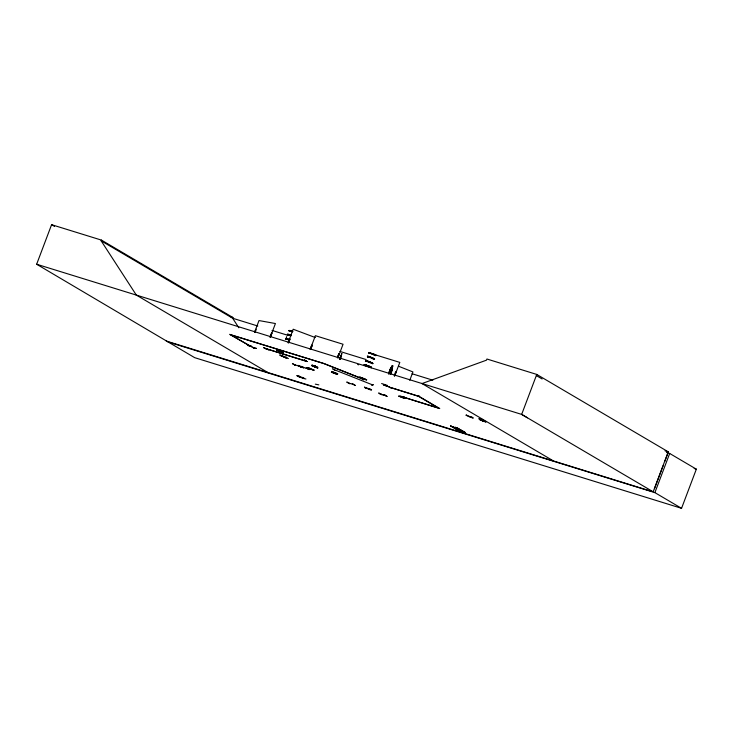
<?xml version="1.0" encoding="UTF-8"?>
<svg xmlns="http://www.w3.org/2000/svg" width="733" height="733" viewBox="0 0 733 733"><rect width="100%" height="100%" fill="white"/><g stroke="black" fill="none" stroke-linecap="round" stroke-linejoin="round"><path stroke-width="1.1" d="M384.367 394.812L387.18 396.526L384.568 394.885M300.796 366.995L297.882 365.355L301.006 367.068M308.996 369.524L306.101 367.893L309.216 369.615M332.443 368.644L334.944 370.247M355.102 385.32L352.243 383.735L355.322 385.476M388.966 386.694L391.688 388.389M303.114 378.31L297.332 375.91M364.448 365.162L370.33 367.077M256.33 348.34L253.178 347.854L256.257 348.413M390.277 374.206L392.522 368.149L390.423 374.325M263.697 347.653L268.718 349.879L263.688 347.671M303.618 367.508L298.358 365.904L303.618 367.453M315.318 384.147L318.828 384.871M314.778 366.289L314.649 366.857M314.924 366.894L315.062 366.326M317.728 368.058L311.864 365.721L317.737 368.048M341.01 356.018L341.917 353.462L339.736 358.941M485.924 421.942L480.115 419.89M283.185 354.561L283.698 354.057L283.231 354.534M284.193 354.58L283.726 354.433M289.59 338.747L290.121 338.948L288.6 342.971M315.327 365.959L315.474 366.702L315.401 365.923M400.007 395.838L405.844 398.147M340.891 357.173L340.103 359.252L341.367 355.303L340.872 355.716M331.967 371.613L337.849 373.885L331.976 371.594M666.434 452.463L669.687 453.47L696.35 469.166L681.553 508.317L194.685 357.667L36.65 264.237L51.594 224.683L101.438 240.103L232.929 317.508L232.654 318.241L238.821 327.761M268.131 372.666L136.32 295.078L101.154 240.836L101.438 240.103M254.635 332.086L258.996 320.559L275.425 323.537L270.294 337.107M254.809 332.159L255.57 330.152M254.809 332.324L255.68 330.125M255.057 332.232L256.211 329.108M270.028 337.024L271.549 333.002L271.998 333.13L270.477 337.153M270.202 337.107L271.723 333.075M286.108 338.573L286.685 336.621M288.051 342.806L293.182 329.227L315.236 337.528M310.169 349.174L311.69 345.151L312.258 345.353L310.737 349.375M310.251 349.265L315.382 335.687L343.053 344.253L337.931 357.823M310.636 349.32L312.157 345.298M337.372 357.585L338.893 353.563L339.361 353.709L337.84 357.731M337.473 357.649L338.893 353.563M339.645 359.023L341.001 355.606M339.846 359.225L341.175 355.926M388.811 373.07L390.817 367.7L388.866 372.877M388.966 373.189L390.588 368.956M388.765 374.297L390.735 369.075M391.55 367.499L392.347 365.51L392.888 365.932L392.082 368.745L389.864 373.674L389.36 373.28L389.672 371.53L391.55 367.499L390.762 367.719M390.625 374.389L392.201 370.211M394.217 375.791L395.637 371.713L396.205 371.915L394.592 375.882M394.675 375.974L399.806 362.395L373.189 354.167M409.774 380.28L412.926 371.933L398.495 366.216M419.157 395.829L417.957 396.012L438.801 408.281L403.663 397.249L438.252 407.951L438.435 407.466M482.048 419.313L481.801 419.881L483.047 420.953M536.767 374.435L521.667 414.402L653.167 491.806L668.267 451.84L536.767 374.435L486.932 359.014L486.501 360.16L421.997 383.561M654.459 488.728L663.182 465.638M664.767 461.442L667.543 454.094M681.553 508.317L654.89 492.622L669.687 453.47M331.444 372.08L337.299 374.416L331.389 372.181M398.743 396.132L404.589 398.395L398.752 396.104M381.627 383.524L387.409 385.448M247.03 344.565L251.886 346.819M364.777 387.491L366.106 388.279M292.412 363.641L295.518 365.318L292.696 363.751M303.453 367.865L300.631 366.188L303.489 367.829M304.342 359.93L307.109 361.589M306.916 361.525L304.369 359.995M349.54 383.68L346.746 382.012L349.824 383.68M360.828 378.036L363.907 379.795L361.057 378.072M381.334 394.629L378.723 393.035M378.952 393.09L381.536 394.693M250.943 346.031L247.855 345.481L251.19 346.095M371.833 384.871L372.969 384.633M334.724 372.795L334.312 373.189M334.468 373.317L334.981 372.895M307.347 367.719L308.666 368.488M450.502 425.818L458.51 430.436M450.557 425.836L451.198 426.157M455.12 427.247L462.615 431.7M457.218 427.907L465.226 432.516M457.511 428.145L465.281 432.534M460.159 430.949L460.81 431.279L453.26 426.835M462.908 431.939L455.743 427.586M290.158 330.601L289.004 330.464L291.523 331.499M289.159 330.409L289.388 331.004M289.333 331.234L288.875 330.84L289.425 330.84M291.716 331.664L290.653 331.234L291.221 331.188M279.869 355.029L285.934 357.722M308.831 367.819L307.017 367.627M297.048 375.617L297.341 376.047M368.846 352.463L370.816 353.205M369.102 352.885L368.552 352.894L369.011 353.279M367.774 356.531L367.315 356.146L367.865 356.137M376.011 355.441L375.47 355.45M375.745 355.707L370.495 353.388M363.962 364.988L365.291 364.695L370.458 366.757M363.898 365.208L366.024 365.602M372.895 363.293L365.685 360.471L366.134 360.856M372.859 363.568C372.144 362.441 365.785 360.031 365.987 361.085M372.776 363.788C372.062 362.661 365.703 360.251 365.904 361.314M370.339 367.068L371.411 367.572L371.035 366.949M369.725 366.298L371.347 367.764L370.788 367.59M364.493 387.189L365.346 387.94M473.097 417.984L466.417 415.135M372.19 384.733L333.497 369.386M288.408 358.556L283.231 356.998M373.005 385.063L372.492 384.825M402.912 397.249L404.149 396.974M403.242 397.341L404.085 397.002M402.765 397.011L401.95 397.313M401.831 397.341L403.232 397.378M459.912 431.031L452.389 426.542L460.406 431.169M462.926 431.966L455.166 427.266M285.742 357.796L285.952 357.851M300.567 366.518L301.071 366.747M291.404 331.252L292.641 331.82M286.154 338.362L289.773 339.406M286.273 339.132L285.723 339.141L286.182 339.526M368.827 352.472L375.039 354.616M370.816 353.434L371.045 353.618M370.779 353.388L371.228 353.425M375.498 355.303L375.937 355.148M374.142 358.932L374.682 358.923L374.233 358.529M374.096 359.207C375.177 358.611 367.013 355.542 367.627 356.769M374.013 359.427C375.094 358.831 366.931 355.762 367.535 356.989M279.85 355.019L286.612 357.457M365.199 364.942L364.017 364.851L364.411 365.373M362.212 377.779L359.381 377.138L366.225 379.914M366.207 379.905L366.757 379.886L362.203 377.77M297.021 375.608L303.81 378.054M364.475 387.18L370.687 389.333M366.088 388.279L371.585 389.855M466.435 415.144L465.886 415.162L470.439 417.279M473.115 417.984L470.43 417.279M231.133 334.981L324.243 363.669L362.862 378.998L323.464 363.394L229.576 334.34L249.98 345.875M384.422 384.532L386.328 385.897M294.299 364.658L299.348 366.216M302.28 367.086L307.329 368.644M305.716 360.792L306.394 361.03L305.817 360.847M353.627 384.568L348.56 383.002M302.289 378.173L305.927 378.988M380.244 393.933L385.567 395.637M385.595 395.655L380.409 394.015M289.48 330.61L292.779 331.453M290.983 331.334L291.688 331.49M367.856 356.137L374.233 358.538M286.264 339.122L289.508 340.13M373.262 359.518C376.661 359.894 366.518 355.78 367.499 357.255M366.555 361.323L365.41 361.195L365.868 361.58M364.631 364.649L368.827 366.033M285.916 357.722L286.96 357.695M359.921 377.119L360.535 377.266M370.559 389.874L371.164 390.011M303.096 378.301L304.131 378.283M483.074 421.017L481.893 419.972M249.678 345.82L254.617 348.102M333.506 369.423L333.158 369.313M390.249 387.565L389.764 387.409M403.407 397.075L402.948 396.929M369.698 353.022L370.733 353.407M290.149 330.592L290.928 330.812M290.085 330.748L291.816 331.133M374.123 354.946L374.911 355.184M366.555 361.314L372.327 363.577M365.162 364.97L365.969 365.162M365.043 365.346L365.978 365.657M363.064 379.153L362.698 379.043M312.359 369.881L313.128 370.101M665.014 450.841L668.267 451.84M230.767 316.839L232.929 317.508M257.814 326.029L232.654 318.241L101.154 240.836M272.035 330.427L287.345 335.164M339.855 351.409L366.106 359.536M412.047 373.748L432.827 380.18M36.65 264.237L136.393 295.106M694.16 468.488L696.35 469.166M357.686 364.503L358.712 364.814M438.746 408.244L439.754 408.556L418.974 396.324L390.286 387.445L418.506 396.333L418.149 395.518M166.281 341.037L652.187 491.541M168.022 341.972L654.89 492.622M365.941 365.199L369.634 366.582M365.813 365.556L370.806 367.59M281.628 355.432L282.526 355.725M308.822 367.81L314.274 370.238L307.915 368.149M368.882 389.36L369.78 389.654M298.798 376.011L299.705 376.304M392.824 365.914L392.274 365.575M391.202 367.151L392.43 368.186M480.197 419.642L482.131 420.357M480.142 419.982L485.887 422.016M265.942 348.716L266.116 348.798M371.365 353.544L372.318 353.892M291.761 331.27L292.724 331.6M291.413 331.49L291.642 331.554M291.413 335.082L287.638 334.092L288.087 334.477M291.313 335.329L287.492 334.33L287.941 334.715M291.23 335.549L287.4 334.55L287.858 334.935M291.138 335.806L287.363 334.816L287.812 335.21M289.682 339.654L285.852 338.646L286.31 339.04M289.599 339.874L285.769 338.866L286.227 339.26M310.499 369.24L311.461 369.588M341.019 355.542L340.57 356.412L340.891 355.652M373.354 354.039L368.717 352.83M367.664 366.198L368.617 366.564M300.484 377.431L298.652 376.689M373.409 353.902L374.984 354.763M368.763 366.17L369.652 366.546M364.109 378.494L364.988 378.869M282.352 356.485L280.721 355.752M308.657 368.507L309.546 368.882M374.142 354.635L374.884 354.983M369.643 366.546L371.374 367.178M369.487 366.949L370.229 367.297M471.484 416.885L472.244 417.233M302.482 377.403L303.233 377.752M375.03 354.607L375.608 354.928M374.994 354.745L376.002 355.45M370.385 366.894L370.971 367.206M370.678 389.324L371.255 389.635M307.915 368.168L306.999 367.618M286.053 357.173L286.621 357.475M249.431 345.719L230.583 334.651M536.336 375.58L542.127 378.97M527.458 417.792L521.667 414.402L136.32 295.078M421.686 383.377L553.488 460.965M51.594 224.683L54.544 226.415M450.694 426.001L458.565 430.454M391.358 368.158L390.982 370.128C394.198 364.09 388.673 378.393 390.652 370.98C388.124 376.661 390.836 365.868 391.807 368.534L390.451 372.126L389.947 371.741L391.358 368.158M312.001 365.089L317.884 367.389L312.011 365.08M383.405 384.816L389.131 386.877L383.405 384.871M392.247 365.959L392.329 366.857L392.247 365.959M278.595 350.997L276.588 350.127L280.235 351.675L278.595 350.997M281.958 352.042L279.951 351.171L283.607 352.71L282.013 352.014M478.988 418.8L484.843 420.944L478.97 418.836M371.558 384.788L373.033 384.706L371.585 384.788M306.247 361.149L265.951 348.679L306.797 361.47L306.247 361.149"/></g></svg>
